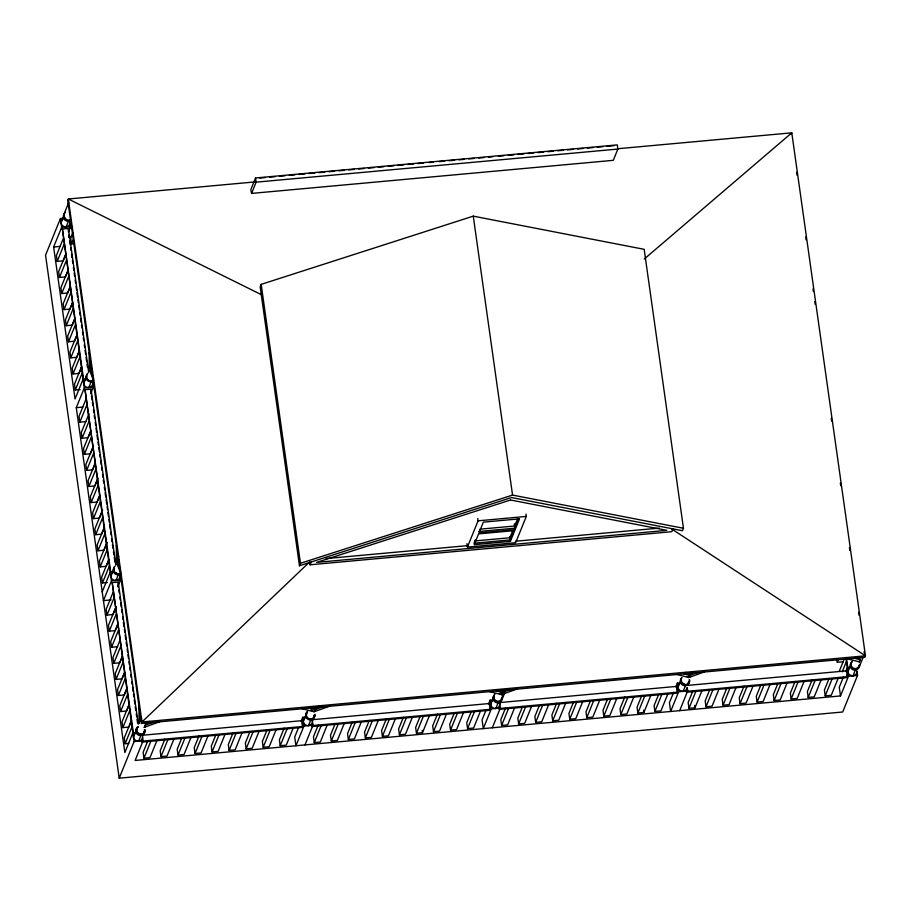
<?xml version="1.0" encoding="UTF-8"?>
<svg xmlns="http://www.w3.org/2000/svg" width="911" height="911" viewBox="0 0 911 911"><rect width="100%" height="100%" fill="white"/><g stroke="black" fill="none" stroke-linecap="round" stroke-linejoin="round"><path stroke-width="1.37" d="M92.842 378.6L89.289 369.752L89.426 368.249M90.485 371.176L89.289 369.752L91.442 363.443M120.013 571.527L116.46 562.679L117.041 559.741M117.656 564.103L116.46 562.679L117.462 559.058M140.089 719.736L139.087 723.357L139.679 720.419M617.647 148.744L791.784 132.824L865.45 655.818L864.892 657.321L141.421 723.493L141.979 721.99L308.658 562.861M791.226 134.316L791.784 132.824L644.282 259.009M62.677 218.355L60.422 218.56L45.55 255.182L119.216 778.176L842.686 712.003L857.547 675.393L856.944 671.031A4.601 4.339 22.1 0 1 850.692 675.427A4.601 4.339 22.1 0 1 849.621 667.877M63.998 214.119L68.667 202.618A4.601 4.339 22.1 0 0 68.689 205.966M61.037 222.922L63.314 217.285M85.315 379.033L83.049 379.238L75.044 398.961L53.635 246.995L61.641 227.283L60.422 218.56M88.629 371.984L68.416 228.467L62.392 229.025L84.279 387.961L76.273 407.672L124.853 752.566L132.858 732.854L135.113 732.638M66.173 226.873L68.45 221.236M63.235 238.682L56.38 255.581L57.188 261.389L63.223 260.831L65.865 254.34M68.416 228.467L68.439 232.225M68.553 231.713L70.694 226.452L70.079 222.09A4.601 4.339 22.1 0 1 63.827 226.486A4.601 4.339 22.1 0 1 62.757 218.947M57.188 261.389L64.055 244.49M72.812 232.874L70.705 238.078L71.525 243.886L73.939 243.67M65.501 254.75L58.634 271.649L59.454 277.468L65.49 276.91L68.131 270.419M71.525 243.886L73.108 239.992M59.454 277.468L66.321 260.569M67.767 270.829L60.9 287.728L61.72 293.547L67.756 292.989L70.386 286.487M61.72 293.547L68.587 276.648M70.033 286.908L63.166 303.807L63.986 309.615L70.01 309.068L72.652 302.566M63.986 309.615L70.853 292.716M72.299 302.987L65.433 319.886L66.252 325.694L72.276 325.147L74.918 318.645M66.252 325.694L73.119 308.795M74.565 319.066L67.699 335.965L68.519 341.773L74.543 341.226L77.184 334.724M68.519 341.773L75.374 324.874M76.82 335.146L69.965 352.045L70.785 357.852L76.809 357.306L79.451 350.803M70.785 357.852L77.64 340.953M79.086 351.213L72.231 368.124L73.039 373.931L79.075 373.373L81.717 366.882M73.039 373.931L79.906 357.032M81.352 367.292L74.486 384.191L75.306 390.01L80.134 389.566M75.306 390.01L82.172 373.111M83.664 383.599L85.953 377.963M115.811 564.922L91.054 389.145L85.019 389.703L111.449 580.888L103.444 600.6L111.199 599.893M88.8 387.551L91.089 381.914M85.885 399.451L79.018 416.35L79.838 422.157L85.862 421.611M91.054 389.145L91.066 392.903M90.656 393.7L93.321 387.129L92.706 382.768M79.838 422.157L86.704 405.258M89.039 413.81L81.284 432.429L82.104 438.237L88.128 437.69L90.77 431.188M82.104 438.237L88.971 421.337M90.417 431.609L83.55 448.508L84.37 454.316L90.394 453.769L93.56 445.969M84.37 454.316L91.225 437.417M92.671 447.688L85.816 464.587L86.636 470.395L92.66 469.848L95.302 463.346M86.636 470.395L93.491 453.496M94.938 463.756L88.082 480.655L88.891 486.474L94.926 485.916L98.092 478.116M88.891 486.474L95.757 469.575M97.204 479.835L90.337 496.734L91.157 502.553L97.192 501.995L99.834 495.493M91.157 502.553L98.024 485.654M99.47 495.914L92.603 512.813L93.423 518.621L99.458 518.074L102.624 510.274M93.423 518.621L100.29 501.722M101.736 511.993L94.869 528.892L95.689 534.7L101.713 534.153L104.355 527.651M95.689 534.7L102.556 517.801M104.002 528.073L97.135 544.972L97.955 550.779L103.979 550.233L107.145 542.432M97.955 550.779L104.822 533.88M106.268 544.152L99.401 561.051L100.221 566.858L106.245 566.312L108.887 559.809M255.547 177.987L250.81 189.659L251.561 193.417L613.297 160.325L617.863 149.062L617.282 144.895L255.547 177.987L256.139 182.154L251.561 193.417M100.221 566.858L107.077 549.959M108.523 560.231L101.668 577.13L102.487 582.938L107.304 582.493M102.487 582.938L109.343 566.038M102.214 591.888L110.22 572.176L112.486 571.96M110.835 576.526L113.123 570.901M138.244 724.188L118.225 582.072L112.201 582.63L134.088 741.565L119.216 778.176M115.97 580.478L118.259 574.841M113.055 592.378L106.188 609.277L107.008 615.096L113.044 614.538L116.209 606.737M117.849 583.017L118.225 582.072M117.826 586.627L120.491 580.056L119.876 575.706A4.601 4.339 22.1 0 1 113.624 580.102A4.601 4.339 22.1 0 1 112.565 572.552M107.008 615.096L113.875 598.197M115.321 608.457L108.455 625.356L109.274 631.164L115.31 630.617L117.94 624.115M109.274 631.164L116.141 614.265M117.587 624.536L110.721 641.435L111.541 647.243L117.576 646.696M111.541 647.243L118.407 630.344M261.172 284.357L260.17 286.828L299.457 565.754L511.549 497.543L682.464 530.726L683.466 528.266L644.179 249.329L473.264 216.146L261.172 284.357L300.459 563.294L299.457 565.754M119.853 640.615L112.987 657.514L113.807 663.322L119.831 662.775L122.473 656.273M113.807 663.322L120.673 646.423M122.12 656.694L115.253 673.593L116.073 679.401L122.097 678.854L124.739 672.352M116.073 679.401L122.928 662.502M124.374 672.762L117.519 689.661L118.339 695.48L124.363 694.922L127.005 688.431M118.339 695.48L125.194 678.581M126.64 688.841L119.785 705.74L120.605 711.559L126.629 711.001L128.736 705.809M120.605 711.559L127.46 694.66M128.906 704.92L122.04 721.819L122.86 727.627L128.895 727.08L131.537 720.578M122.86 727.627L129.726 710.728M131.173 721L124.306 737.899L125.126 743.706L128.747 743.376M125.126 743.706L131.993 726.807M133.473 737.204L135.762 731.579M138.609 741.155L140.886 735.519M159.505 721.842L144.223 727.308L145.088 725.19L149.188 721.432M144.803 730.747L142.515 736.384L143.129 740.734L135.124 760.457L840.5 695.936L848.505 676.224L845.863 657.514M147.889 740.666L143.141 752.361L143.961 758.18L149.985 757.622L156.851 740.723M143.961 758.18L150.816 741.269M164.925 739.106L160.177 750.801L160.985 756.62L167.02 756.062L173.887 739.163M160.985 756.62L167.852 739.721M181.426 738.844L177.201 749.252L178.021 755.06L184.056 754.502L190.911 737.603M178.021 755.06L184.887 738.161M198.985 735.986L194.237 747.692L195.056 753.499L201.08 752.953L207.947 736.054M195.056 753.499L201.912 736.6M216.021 734.437L211.272 746.132L212.081 751.939L218.116 751.393L224.971 734.494M212.081 751.939L218.947 735.04M233.045 732.877L228.297 744.572L229.116 750.391L235.14 749.833L242.007 732.934M229.116 750.391L235.983 733.48M672.978 528.881L671.828 531.694L310.093 564.786L311.243 561.973M249.557 732.615L245.332 743.012L246.152 748.831L252.176 748.273L259.043 731.374M246.152 748.831L253.007 731.932M267.117 729.757L262.357 741.463L263.177 747.271L269.212 746.713L276.067 729.813M263.177 747.271L270.043 730.371M284.141 728.196L279.392 739.903L280.212 745.71L286.236 745.164L293.103 728.265M280.212 745.71L287.079 728.811M298.455 727.832L294.709 737.033L295.938 745.745L303.944 726.033L302.714 717.31L306.107 717.003M301.12 721.25L302.714 717.31M303.329 721.671L305.618 716.035M141.774 742.101L302.6 727.388L302.976 726.454L302.167 720.647L142.754 735.223M308.465 725.611L310.753 719.986M302.247 708.781L314.09 711.764L314.955 709.658L319.055 705.9M304.98 744.913L312.985 725.202L312.382 720.84L314.659 715.215A4.601 4.339 22.1 0 1 308.408 719.599A4.601 4.339 22.1 0 1 307.349 712.06M318.212 725.088L313.452 736.783L314.272 742.59L320.308 742.044L327.163 725.145M314.272 742.59L321.139 725.691M335.237 723.528L330.488 735.223L331.308 741.042L337.332 740.484L344.199 723.585M331.308 741.042L338.175 724.143M352.272 721.967L347.524 733.674L348.344 739.481L354.368 738.923L361.234 722.024M348.344 739.481L355.199 722.582M369.308 720.407L364.548 732.114L365.368 737.921L371.403 737.375L378.259 720.476M365.368 737.921L372.235 721.022M386.332 718.859L381.584 730.554L382.404 736.361L388.428 735.815L395.294 718.916M382.404 736.361L389.259 719.462M525.989 514.089L526.307 516.423L515.637 542.705L467.4 547.112L478.081 520.83L477.751 518.507M475.451 539.654L473.993 543.241L510.16 539.927L514.533 529.166M403.368 717.299L398.619 728.994L399.439 734.801L405.463 734.255L412.33 717.356M399.439 734.801L406.295 717.902M419.869 717.037L415.644 727.433L416.464 733.253L422.499 732.695L429.354 715.795M416.464 733.253L423.33 716.353M437.428 714.178L432.679 725.885L433.499 731.692L439.523 731.134L446.39 714.235M512.779 530.555L509.864 537.752L475.075 540.929M517.55 518.814L514.624 526.011L479.846 529.189M518.826 518.598L514.931 528.186L478.753 531.5M510.365 541.385L514.749 530.578L478.582 533.892L474.198 544.687L510.365 541.385L509.704 536.659M515.136 529.644L519.521 518.849L483.342 522.151L478.958 532.958L515.136 529.644L514.316 523.836M433.499 731.692L440.355 714.793M454.464 712.618L449.715 724.325L450.524 730.132L456.559 729.586L463.426 712.687M450.524 730.132L457.39 713.233M470.964 712.368L466.739 722.765L467.559 728.572L473.595 728.026L480.45 711.127M467.559 728.572L474.426 711.673M485.802 710.694L482.067 719.895L483.285 728.606L491.291 708.895L490.072 700.172L492.327 699.967M488.467 704.123L490.072 700.172M489.127 704.442L489.514 703.508L312.621 719.69M490.687 704.533L492.965 698.896M311.642 726.568L489.947 710.261L489.514 703.508M495.812 708.473L498.101 702.848M489.594 691.643L501.437 694.626L502.303 692.519L506.402 688.762M502.952 695.23L501.392 699.067A3.838 3.621 22.1 0 0 501.642 698.156M492.339 727.787L500.344 708.063L499.729 703.702L502.018 698.077A4.601 4.339 22.1 0 1 496.324 702.677A4.601 4.339 22.1 0 1 493.864 695.697M502.098 699.363L504.694 692.975M505.559 707.949L500.811 719.644L501.619 725.463L507.655 724.905L514.51 708.006M501.619 725.463L508.486 708.564M522.584 706.389L517.835 718.096L518.655 723.903L524.679 723.345L531.546 706.446M518.655 723.903L525.522 707.004M539.096 706.127L534.871 716.536L535.691 722.343L541.715 721.797L548.581 704.898M535.691 722.343L542.546 705.444M556.655 703.281L551.895 714.976L552.715 720.783L558.75 720.237L565.606 703.338M552.715 720.783L559.582 703.884M573.679 701.721L568.931 713.415L569.751 719.223L575.775 718.677L582.641 701.777M569.751 719.223L576.617 702.324M590.191 701.459L585.967 711.855L586.786 717.674L592.81 717.116L599.677 700.217M586.786 717.674L593.642 700.775M607.751 698.6L602.991 710.307L603.811 716.114L609.846 715.556L616.701 698.657M603.811 716.114L610.677 699.215M624.775 697.04L620.027 708.747L620.846 714.554L626.87 714.008L633.737 697.109M620.846 714.554L627.713 697.655M641.811 695.492L637.062 707.187L637.882 712.994L643.906 712.448L650.773 695.548M637.882 712.994L644.737 696.095M658.311 695.23L654.087 705.626L654.907 711.434L660.942 710.887L667.797 693.988M654.907 711.434L661.773 694.535M673.684 692.235L669.414 702.757L670.633 711.468L678.649 691.756L677.42 683.034L679.674 682.829M675.814 686.985L677.42 683.034M499.968 702.552L676.862 686.37L676.805 689.638M678.035 687.395L680.312 681.77M676.862 686.37L677.294 693.123L498.989 709.43M683.17 691.347L685.448 685.71M676.941 674.504L688.784 677.499L689.65 675.381L693.066 672.819M687.532 685.448L688.898 682.066M679.686 710.648L687.691 690.925L687.224 687.657M692.907 690.811L688.158 702.518L688.978 708.325L695.002 707.767L701.869 690.868M688.978 708.325L695.833 691.426M709.407 690.549L705.182 700.958L706.002 706.765L712.038 706.219L718.893 689.32M706.002 706.765L712.869 689.866M726.967 687.703L722.218 699.397L723.038 705.205L729.062 704.658L735.929 687.759M723.038 705.205L729.893 688.306M744.002 686.142L739.254 697.837L740.062 703.645L746.098 703.098L752.964 686.199M740.062 703.645L746.929 686.746M761.027 684.582L756.278 696.277L757.098 702.096L763.133 701.538L769.989 684.639M757.098 702.096L763.965 685.197M777.538 684.32L773.314 694.729L774.134 700.536L780.158 699.978L787.024 683.079M774.134 700.536L780.989 683.637M795.098 681.462L790.349 693.169L791.158 698.976L797.193 698.43L804.049 681.53M791.158 698.976L798.025 682.077M812.122 679.913L807.374 691.608L808.194 697.416L814.218 696.869L821.084 679.97M808.194 697.416L815.06 680.517M828.634 679.652L824.409 690.048L825.229 695.856L831.253 695.309L838.12 678.41M843.324 661.739L837.289 662.286L838.348 659.689M825.229 695.856L832.085 678.957M839.259 671.248L844.019 659.553M842.197 671.862L846.421 661.466M843.54 676.702L839.27 687.213L840.5 695.936M845.681 671.441L847.276 667.501L849.542 667.296M846.342 671.771L846.718 670.838L687.315 685.414M847.89 671.862L850.179 666.226M847.537 676.645L686.723 691.358L686.336 692.292L847.162 677.579L846.718 670.838M853.026 675.803L855.315 670.177M847.606 658.904L859.449 661.887L860.314 659.769L859.267 659.37M859.312 666.693L862.945 657.753M117.906 557.634L118.612 556.37M144.223 727.308L145.521 726.682M313.054 711.366L315.388 711.149M499.387 693.544L501.437 694.626L502.735 694.011M686.735 676.417L688.784 677.499L690.082 676.873M145.088 725.19L152.729 722.457M309.023 708.166L314.955 709.658L322.585 706.925M314.09 711.764L329.372 706.298M496.37 691.028L502.303 692.519L509.944 689.786M501.437 694.626L516.719 689.16M683.717 673.889L689.65 675.381L697.291 672.648M688.784 677.499L704.066 672.033M300.459 563.294L512.551 495.083L683.466 528.266M259.692 178.055L265.34 177.543M269.576 177.155L275.224 176.632M279.461 176.244L285.109 175.732M289.345 175.345L294.993 174.821M299.229 174.434L304.878 173.921M309.114 173.534L314.762 173.022M319.009 172.634L324.658 172.111M328.894 171.724L334.542 171.211M338.778 170.824L344.426 170.3M348.662 169.913L354.311 169.4M358.547 169.013L364.195 168.501M368.431 168.114L374.079 167.59M378.316 167.203L383.964 166.69M388.211 166.303L393.859 165.779M398.096 165.392L403.744 164.88M407.98 164.492L413.628 163.98M417.864 163.593L423.513 163.069M429.161 162.557L433.397 162.169M439.045 161.646L444.693 161.133M448.929 160.746L454.578 160.234M458.825 159.846L464.473 159.323M468.709 158.935L474.358 158.423M478.594 158.036L484.242 157.512M488.478 157.125L492.714 156.738M498.363 156.225L504.011 155.713M508.247 155.326L513.895 154.802M518.131 154.414L523.779 153.902M528.027 153.515L533.675 152.991M537.911 152.604L543.56 152.091M547.796 151.704L553.444 151.192M557.68 150.793L563.328 150.281M567.564 149.894L573.213 149.381M577.449 148.994L583.097 148.47M587.333 148.083L592.993 147.571M597.229 147.183L602.877 146.66M607.113 146.272L614.173 145.635M255.205 181.904L68.314 198.997L67.756 200.488L141.421 723.493M256.139 182.154L617.863 149.062M61.641 227.283L70.694 226.452M69.726 226.885L72.561 226.623M69.338 227.818L72.174 227.556M68.541 236.803L71.377 236.541M53.635 246.995L60.103 246.403M84.279 387.961L93.321 387.129M76.273 407.672L82.73 407.08M478.081 520.83L526.307 516.423M326.07 558.568L468.322 545.564M515.432 541.248L659.37 528.084M111.449 580.888L120.491 580.056M134.088 741.565L143.129 740.734M303.944 726.033L312.985 725.202M491.291 708.895L500.344 708.063M678.649 691.756L687.691 690.925M848.505 676.224L857.547 675.393M142.162 741.167L302.976 726.454M312.029 725.623L490.323 709.316M499.376 708.485L677.682 692.178M839.555 678.365L843.176 678.035M854.381 658.277L860.314 659.769M858.413 661.477L859.449 661.887M689.65 675.381L685.915 672.341M502.303 692.519L499.33 690.538M314.955 709.658L311.972 707.676M261.423 294.709L68.314 198.997L141.979 721.99L865.45 655.818L671.418 528.79M91.339 369.057L90.143 367.634L90.087 358.991M118.521 561.985L117.314 560.572L117.257 551.918M857.342 657.788L858.253 658.687M311.118 709.783L312.04 710.682M90.143 367.634L91.92 372.064M117.314 560.572L119.102 564.991M796.578 172.281L796.966 175.094M805.677 236.951L806.076 239.764M812.999 288.889L813.364 291.509M814.787 301.621L815.186 304.433M831.231 418.308L831.618 421.121M840.341 482.989L840.728 485.802M849.451 547.659L849.838 550.472M858.549 612.329L858.948 615.141M846.444 657.981L847.822 667.831M846.831 675.256L847.162 677.579M836.799 658.801L837.289 662.286M694.672 705.444L695.002 707.767M643.576 710.125L643.906 712.448M473.264 216.146L512.551 495.083M466.91 543.628L467.4 547.112M489.617 707.927L489.947 710.261M422.169 730.371L422.499 732.695M309.683 561.882L310.093 564.786M301.94 722.742L302.6 727.388M68.826 235.038L69.225 237.851M69.623 240.663L70.215 244.888M70.614 247.701L71.012 250.514M71.536 254.203L72.026 257.688M72.402 260.364L72.8 263.177M73.392 267.401L73.791 270.214M74.178 273.027L74.611 276.09M75.169 280.064L75.567 282.877M76.057 286.361L76.558 289.914M76.957 292.727L77.549 296.952M77.947 299.765L78.346 302.577M78.745 305.39L79.337 309.615M79.735 312.427L80.122 315.24M80.589 318.508L81.113 322.278M81.512 325.09L81.91 327.903M82.502 332.128L82.901 334.941M83.3 337.753L83.698 340.566M84.29 344.791L84.689 347.603M85.087 350.416L85.611 354.151M86.078 357.454L86.67 361.667M87.069 364.48L87.456 367.304M91.464 395.716L92.057 399.929M92.398 402.389L92.854 405.554M93.446 409.768L93.844 412.581M94.232 415.393L94.664 418.468M95.222 422.431L95.621 425.243M96.019 428.056L96.612 432.269M97.01 435.082L97.602 439.307M98.001 442.12L98.399 444.932M98.787 447.745L99.39 451.958M99.777 454.771L100.176 457.584M100.574 460.397L101.167 464.61M101.565 467.423L101.964 470.235M102.556 474.46L102.954 477.273M103.342 480.086L103.74 482.898M104.332 487.112L104.731 489.924M105.129 492.737L105.722 496.962M106.12 499.775L106.712 503.988M107.111 506.801L107.509 509.613M107.897 512.426L108.5 516.639M108.887 519.452L109.286 522.265M109.684 525.078L110.277 529.302M110.675 532.115L111.074 534.928M111.666 539.141L112.064 541.954M112.452 544.755L112.941 548.24M113.442 551.804L113.841 554.617M114.239 557.43L114.888 561.996M118.043 584.418L118.441 587.231M118.84 590.055L119.227 592.867M119.831 597.081L120.218 599.905M120.616 602.718L121.209 606.931M121.607 609.744L122.006 612.568M122.598 616.781L122.996 619.594M123.395 622.407L123.987 626.631M124.386 629.444L124.784 632.257M125.171 635.081L125.775 639.294M126.162 642.107L126.697 645.876M127.153 649.144L127.551 651.957M127.95 654.77L128.474 658.459M128.941 661.807L129.339 664.62M129.738 667.433L130.136 670.257M130.728 674.47L131.127 677.283M131.719 681.508L132.118 684.32M132.505 687.133L133.108 691.358M133.496 694.171L133.894 696.983M134.293 699.796L134.885 704.021M135.261 706.697L135.75 710.181M136.274 713.871L136.673 716.684M137.071 719.496L137.527 722.776M62.392 229.025L83.596 379.58M85.019 389.703L110.766 572.507M112.201 582.63L133.405 733.184M139.884 712.596L139.952 721.25M138.962 706.059L139.087 723.357M116.335 545.382L116.46 562.679M89.164 352.455L89.289 369.752M142.515 737.523A4.601 4.339 22.1 0 1 135.728 740.506A4.601 4.339 22.1 0 1 135.192 733.23M92.398 381.663A4.601 4.339 22.1 0 1 90.303 387.141A4.601 4.339 22.1 0 1 84.347 385.399A4.601 4.339 22.1 0 1 85.395 379.614M71.468 219.665A4.601 4.339 22.1 0 1 65.08 220.246A4.601 4.339 22.1 0 1 64.214 214.085M70.17 219.847A3.838 3.621 22.1 0 1 64.317 215.36M65.922 218.754A3.838 3.621 22.1 0 1 64.715 217.205M71.012 219.505A4.601 4.339 22.1 0 1 64.613 218.469A4.601 4.339 22.1 0 1 65.433 212.365M144.177 731.738A3.838 3.621 22.1 0 1 143.687 732.546M141.171 733.856A3.838 3.621 22.1 0 1 140.18 733.822M139.224 733.537A3.838 3.621 22.1 0 1 137.652 732.33M137.151 731.499A3.838 3.621 22.1 0 1 137.14 728.709M144.428 729.882A3.838 3.621 22.1 0 1 144.428 730.827M144.052 731.772A3.838 3.621 22.1 0 1 138.836 734.482A3.838 3.621 22.1 0 1 137.254 728.834M141.558 719.064A3.838 3.621 22.1 0 1 141.558 718.107M144.485 729.631A4.601 4.339 22.1 0 1 142.036 735.268A4.601 4.339 22.1 0 1 136.069 732.683A4.601 4.339 22.1 0 1 138.518 727.058M145.179 729.802A4.601 4.339 22.1 0 1 138.927 734.198A4.601 4.339 22.1 0 1 137.868 726.648M147.092 722.822A4.601 4.339 22.1 0 1 144.747 723.038M141.717 721.261A4.601 4.339 22.1 0 1 140.806 717.993M858.116 667.194A3.838 3.621 22.1 0 1 857.41 667.843M856.556 668.298A3.838 3.621 22.1 0 1 855.6 668.503M854.609 668.469A3.838 3.621 22.1 0 1 853.641 668.196M852.787 667.683A3.838 3.621 22.1 0 1 851.58 666.146M851.318 665.224A3.838 3.621 22.1 0 1 851.318 664.267M858.857 665.485A3.838 3.621 22.1 0 1 858.606 666.397M858.219 667.33A3.838 3.621 22.1 0 1 853.265 669.13A3.838 3.621 22.1 0 1 851.181 664.301M859.221 665.394A4.601 4.339 22.1 0 1 852.969 669.79A4.601 4.339 22.1 0 1 851.91 662.251M859.608 664.461A4.601 4.339 22.1 0 1 853.356 668.856A4.601 4.339 22.1 0 1 852.297 661.306M861.521 657.48A4.601 4.339 22.1 0 1 858.025 657.355M863.97 651.843A4.601 4.339 22.1 0 1 864.277 652.959M92.797 380.525A3.838 3.621 22.1 0 1 86.955 376.038M93.264 381.117A4.601 4.339 22.1 0 1 86.841 374.763M93.651 380.183A4.601 4.339 22.1 0 1 87.24 379.147A4.601 4.339 22.1 0 1 88.06 373.043M91.316 366.643A4.601 4.339 22.1 0 1 91.305 363.295M312.063 719.724A4.601 4.339 22.1 0 1 309.979 725.213A4.601 4.339 22.1 0 1 304.012 723.471A4.601 4.339 22.1 0 1 305.06 717.686M307.007 713.165A3.838 3.621 22.1 0 1 307.497 712.356M314.295 715.294A3.838 3.621 22.1 0 1 314.044 716.205M313.657 717.139A3.838 3.621 22.1 0 1 313.168 717.948M312.473 718.597A3.838 3.621 22.1 0 1 306.62 714.11M313.908 715.283A3.838 3.621 22.1 0 1 313.919 716.228M315.047 714.27A4.601 4.339 22.1 0 1 308.795 718.665A4.601 4.339 22.1 0 1 307.736 711.115M317.985 706.754A4.601 4.339 22.1 0 1 314.614 707.494M499.729 703.702A4.601 4.339 22.1 0 1 493.477 708.098A4.601 4.339 22.1 0 1 492.407 700.548M499.342 700.969A3.838 3.621 22.1 0 1 497.395 701.14M496.427 700.866A3.838 3.621 22.1 0 1 495.573 700.354M494.867 699.659A3.838 3.621 22.1 0 1 494.366 698.817M494.104 697.894A3.838 3.621 22.1 0 1 494.104 696.938M501.004 700.001A3.838 3.621 22.1 0 1 496.051 701.8A3.838 3.621 22.1 0 1 493.967 696.972M502.394 698.282A4.601 4.339 22.1 0 1 495.607 701.254A4.601 4.339 22.1 0 1 495.083 693.977M504.307 690.151A4.601 4.339 22.1 0 1 500.811 690.026M687.076 687.714A4.601 4.339 22.1 0 1 680.824 690.959A4.601 4.339 22.1 0 1 678.923 684.195M688.739 681.929A3.838 3.621 22.1 0 1 688.249 682.738M684.742 684.013A3.838 3.621 22.1 0 1 683.785 683.728M682.92 683.227A3.838 3.621 22.1 0 1 682.214 682.521M681.713 681.69A3.838 3.621 22.1 0 1 681.451 680.756M687.862 683.671A3.838 3.621 22.1 0 1 681.064 680.745M688.614 681.963A3.838 3.621 22.1 0 1 688.363 682.863M689.046 679.822A4.601 4.339 22.1 0 1 686.962 685.3A4.601 4.339 22.1 0 1 680.995 683.569A4.601 4.339 22.1 0 1 682.043 677.784M689.741 679.993A4.601 4.339 22.1 0 1 684.059 684.594A4.601 4.339 22.1 0 1 681.587 677.625M691.654 673.013A4.601 4.339 22.1 0 1 688.158 672.887M116.585 572.86A3.838 3.621 22.1 0 1 115.72 572.359M114.262 569.887A3.838 3.621 22.1 0 1 114.251 568.931M119.979 573.452A3.838 3.621 22.1 0 1 114.126 568.965M120.434 574.055A4.601 4.339 22.1 0 1 114.012 567.69M120.821 573.11A4.601 4.339 22.1 0 1 114.422 572.085A4.601 4.339 22.1 0 1 115.23 565.982M119.09 560.584A4.601 4.339 22.1 0 1 118.476 556.222M510.547 500.002L316.618 562.383L666.829 530.35L510.547 500.002"/></g></svg>
